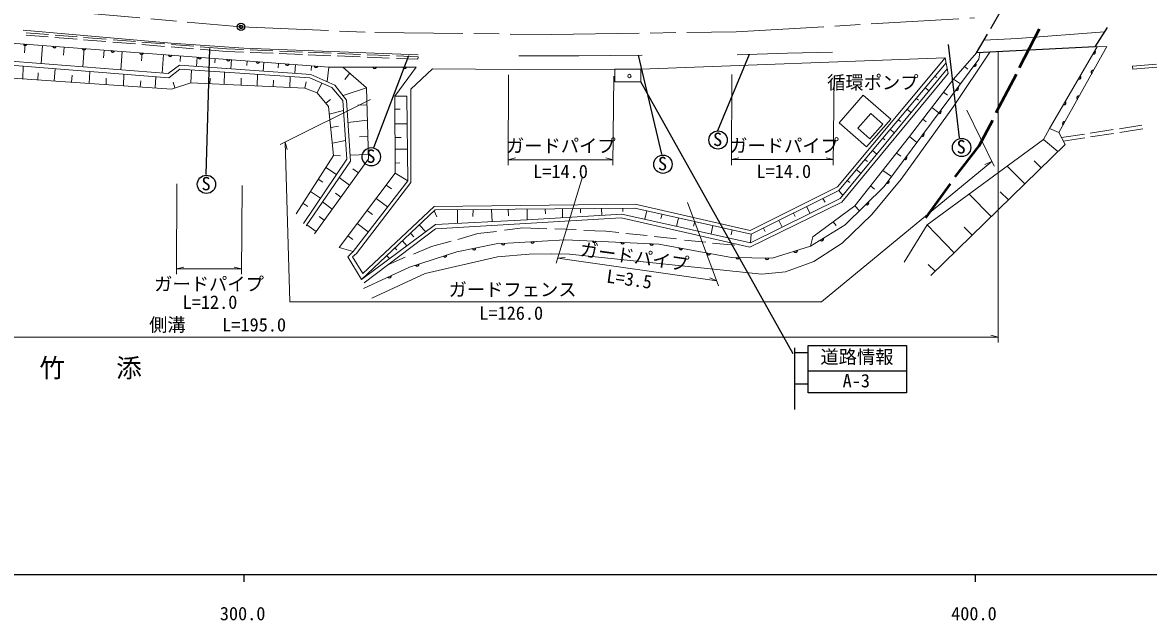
# Model space of a CAD drawing. Units: millimetres, scale not verified. Extents: x 40000 to 680000, y 20000 to 380000.
# Drawn here: x 337747 to 491714, y 198715 to 280518 of the extents above; entities that cross this region are included whole.
import ezdxf
from ezdxf.enums import TextEntityAlignment as Align

# ---------------------------------------------------------------- set-up
doc = ezdxf.new("R2010")
doc.units = ezdxf.units.MM
doc.header["$LTSCALE"] = 1000
doc.header["$PDMODE"] = 32
doc.header["$PDSIZE"] = 500
doc.linetypes.add('CHAIN', pattern=[18.5, 12, -1.5, 3.5, -1.5])
for name, color, linetype, lineweight in [('M-BGD', 7, 'Continuous', 13), ('M-BMK', 2, 'CHAIN', 13), ('M-BMK-SRVR', 3, 'Continuous', 25), ('M-STR-HTXT', 7, 'Continuous', 13), ('M-STR-STR1', 1, 'Continuous', 25), ('M-STR-STRC', 7, 'Continuous', 13), ('M-TTL-BAND', 7, 'Continuous', 25)]:
    doc.layers.add(name, color=color, linetype=linetype, lineweight=lineweight)
doc.layers.add('M-BMK-HTXT', color=7, linetype='Continuous')
doc.styles.add('ＭＳ ゴシック', font='')
doc.styles.get('ＭＳ ゴシック').set_extended_font_data('MS Gothic')

msp = doc.modelspace()

# ---------------------------------------------------------------- linework, layer by layer
at = {"layer": 'M-BGD'}
for p, q in [((302242, 280278), (379652, 274428)), ((274691, 280065), (357669, 273538)), ((357737, 272969), (274697, 279508)), ((358092, 277684), (337840, 279450)), ((338238, 278796), (341266, 278549)), ((338252, 279126), (341287, 278879)), ((342217, 278804), (345239, 278558)), ((473792, 278340), (485699, 279232)), ((338114, 277567), (338022, 276350)), ((340490, 277388), (340302, 274903)), ((342182, 278475), (345211, 278229)), ((343430, 277166), (343345, 276041)), ((346081, 278158), (349154, 277908)), ((346108, 278487), (349192, 278236)), ((350102, 277831), (353176, 277580)), ((350128, 278160), (353210, 277909)), ((354057, 277509), (357174, 277255)), ((354072, 277839), (357190, 277586)), ((358083, 277181), (361141, 276933)), ((368018, 277011), (358092, 277684)), ((358100, 277512), (361184, 277261)), ((362057, 277190), (365624, 276899)), ((469210, 278092), (473792, 278340)), ((484710, 277204), (478199, 266033)), ((479454, 265477), (486021, 277223)), ((486021, 277223), (484414, 277200)), ((346176, 276958), (345987, 274456)), ((348916, 276751), (348836, 275684)), ((351365, 276566), (351175, 274048)), ((354115, 276358), (354034, 275289)), ((357045, 276137), (356853, 273601)), ((359353, 275962), (359295, 275190)), ((361626, 275790), (361530, 274516)), ((362031, 276860), (365610, 276569)), ((364095, 275604), (364049, 274984)), ((365610, 276569), (367948, 276473)), ((365624, 276899), (367944, 276804)), ((391856, 276117), (368018, 277011)), ((368860, 276767), (371995, 276638)), ((368870, 276435), (372008, 276306)), ((372860, 276271), (376011, 276142)), ((372900, 276601), (376022, 276473)), ((376800, 276109), (379924, 275981)), ((376813, 276440), (379938, 276312)), ((380791, 275946), (383926, 275817)), ((380807, 276276), (383942, 276147)), ((384873, 275778), (387894, 275654)), ((384896, 276108), (387921, 275984)), ((388866, 275614), (391817, 275493)), ((388883, 275944), (391830, 275823)), ((391830, 275823), (391817, 275493)), ((405618, 275979), (413798, 275979)), ((413798, 275979), (422484, 276042)), ((463925, 275682), (422306, 274134)), ((435480, 276116), (442357, 276326)), ((442357, 276326), (448512, 276480)), ((449177, 258038), (463925, 275682)), ((463925, 275682), (464318, 273537)), ((465058, 269045), (470040, 276466)), ((468215, 276373), (465062, 272770)), ((468520, 275511), (468642, 276395)), ((358100, 271412), (302157, 275244)), ((337784, 272804), (337846, 274535)), ((342097, 272508), (342220, 274191)), ((357669, 273538), (359216, 274676)), ((359265, 274132), (357737, 272969)), ((359216, 274676), (377158, 273428)), ((377029, 272955), (359265, 274132)), ((366313, 275436), (366219, 274190)), ((368445, 275275), (368398, 274643)), ((370753, 275101), (370661, 273881)), ((372761, 274949), (372712, 274308)), ((375072, 274774), (374982, 273580)), ((377260, 274609), (377211, 273968)), ((379652, 274428), (379387, 272437)), ((379652, 274428), (391571, 274407)), ((384776, 271583), (381554, 274425)), ((391571, 274407), (388650, 270436)), ((393793, 274185), (390849, 271381)), ((405584, 274082), (393793, 274185)), ((418725, 274117), (405584, 274082)), ((422306, 274134), (418725, 274117)), ((418725, 274117), (418726, 272388)), ((422278, 272407), (422306, 274134)), ((449373, 257554), (464052, 274990)), ((449564, 256438), (464204, 274161)), ((455561, 258082), (468520, 275511)), ((466577, 274501), (467025, 274154)), ((492812, 274840), (489519, 274548)), ((489519, 274548), (489556, 274126)), ((492850, 274418), (489556, 274126)), ((339847, 272662), (339888, 273655)), ((344458, 272346), (344536, 273297)), ((346850, 272183), (346933, 273819)), ((349164, 272024), (349204, 272898)), ((351538, 271862), (351621, 273450)), ((353852, 271703), (353915, 272540)), ((355891, 271563), (355971, 273108)), ((360775, 272260), (360854, 274027)), ((363362, 272137), (363399, 272898)), ((365309, 272043), (365350, 273729)), ((367667, 271931), (367668, 272898)), ((369832, 271827), (369892, 273428)), ((372024, 271722), (372064, 272625)), ((374315, 271613), (374342, 273133)), ((380048, 271628), (377029, 272955)), ((377158, 273428), (380467, 271956)), ((382519, 273574), (381802, 272742)), ((464318, 273537), (449799, 255958)), ((465062, 272770), (459039, 264915)), ((462515, 273165), (462789, 272977)), ((465062, 272770), (466002, 272125)), ((360775, 272260), (358100, 271412)), ((358580, 271564), (358352, 272351)), ((376372, 271514), (360775, 272260)), ((376372, 271514), (376536, 272425)), ((378051, 270920), (376372, 271514)), ((378051, 270920), (378686, 272226)), ((381541, 269852), (380048, 271628)), ((380467, 271956), (382065, 269895)), ((384776, 271583), (381582, 270518)), ((385076, 261879), (384776, 271583)), ((390849, 271381), (390833, 258640)), ((418726, 272388), (422278, 272407)), ((461183, 271583), (461738, 271176)), ((379586, 269027), (378051, 270920)), ((379230, 269466), (379859, 269985)), ((382095, 261826), (381541, 269852)), ((382065, 269895), (382574, 261552)), ((388650, 270436), (388708, 259886)), ((390319, 270431), (388650, 270436)), ((390444, 258876), (390319, 270431)), ((452700, 270578), (449407, 266816)), ((452700, 270578), (456462, 267284)), ((459946, 270114), (460256, 269892)), ((463692, 270982), (464214, 270579)), ((380291, 262319), (379586, 269027)), ((379696, 267977), (381636, 268467)), ((384848, 269273), (383591, 269206)), ((388660, 268661), (389369, 268665)), ((453735, 268078), (451956, 266046)), ((453735, 268078), (455390, 266629)), ((457894, 259084), (465058, 269045)), ((458708, 268642), (459267, 268184)), ((462079, 268879), (463045, 268147)), ((384913, 267169), (382253, 266817)), ((388671, 266670), (390359, 266679)), ((453168, 263523), (449407, 266816)), ((456462, 267284), (453168, 263523)), ((455390, 266629), (453611, 264597)), ((457495, 267201), (457836, 266958)), ((460852, 267279), (461305, 266931)), ((490810, 266467), (487748, 265994)), ((379887, 266160), (380959, 266337)), ((384982, 264915), (383816, 264867)), ((451561, 255420), (459039, 264915)), ((451956, 266046), (453611, 264597)), ((456380, 265878), (456977, 265411)), ((459039, 264915), (460053, 264124)), ((478199, 266033), (477338, 264502)), ((478199, 266033), (479454, 265477)), ((480313, 263829), (479454, 265477)), ((482952, 265254), (479822, 264771)), ((486890, 265862), (483742, 265376)), ((486922, 265353), (483797, 264870)), ((490941, 265973), (487809, 265490)), ((380112, 264023), (381919, 264373)), ((388681, 264806), (389523, 264810)), ((455390, 264701), (455677, 264481)), ((461429, 252820), (477338, 264502)), ((461975, 245928), (480313, 263829)), ((477338, 264502), (479327, 262866)), ((483032, 264752), (480070, 264295)), ((375149, 254338), (380291, 262319)), ((376156, 253026), (382095, 261826)), ((377663, 251606), (385076, 261879)), ((380291, 262319), (381212, 262299)), ((385058, 262454), (382524, 262372)), ((388690, 263180), (390397, 263189)), ((452930, 261779), (453273, 261504)), ((453969, 263013), (454588, 262520)), ((457250, 262644), (457861, 262218)), ((382574, 261552), (376518, 252721)), ((379239, 260686), (380682, 259732)), ((383681, 259947), (382933, 260487)), ((388700, 261297), (389354, 261300)), ((451763, 260393), (452405, 259877)), ((455398, 260291), (456565, 259433)), ((472379, 260860), (474785, 258432)), ((476102, 261591), (477059, 260653)), ((378197, 259069), (378824, 258672)), ((388708, 259886), (381034, 249761)), ((382480, 258282), (381044, 259318)), ((382940, 249185), (390444, 258876)), ((388708, 259886), (390444, 258876)), ((450520, 258917), (450862, 258634)), ((453906, 254262), (457894, 259084)), ((377109, 257380), (378503, 256503)), ((381296, 256641), (380531, 257193)), ((390833, 258640), (383402, 248925)), ((387485, 258273), (388184, 257743)), ((437267, 252065), (449177, 258038)), ((437407, 251564), (449373, 257554)), ((449373, 257554), (449912, 256859)), ((450240, 252846), (455561, 258082)), ((453724, 258167), (454243, 257725)), ((471447, 257376), (472566, 256266)), ((376099, 255812), (376763, 255357)), ((380110, 254998), (378750, 255979)), ((386110, 256458), (387661, 255283)), ((394040, 255328), (421522, 255654)), ((421522, 255654), (437267, 252065)), ((449799, 255958), (437223, 249789)), ((437293, 250396), (449564, 256438)), ((447197, 256465), (447506, 255931)), ((467196, 257054), (470206, 253963)), ((384120, 245341), (394169, 254888)), ((384285, 246177), (394040, 255328)), ((384871, 254823), (385625, 254252)), ((394052, 254777), (394384, 253941)), ((394169, 254888), (421469, 255121)), ((397244, 254915), (397241, 253023)), ((399360, 254933), (399333, 253997)), ((401884, 254954), (401954, 253268)), ((404155, 254974), (404183, 254067)), ((406763, 254996), (406766, 253519)), ((406766, 253519), (419696, 254291)), ((409230, 255017), (409245, 254333)), ((411600, 255037), (411604, 253807)), ((414067, 255058), (414067, 254488)), ((416927, 255083), (416942, 254126)), ((419696, 254291), (437293, 250396)), ((419857, 255108), (419858, 254656)), ((421469, 255121), (437407, 251564)), ((423116, 254754), (422844, 253594)), ((425207, 254287), (425051, 253696)), ((443168, 254448), (443413, 253996)), ((444943, 255337), (445452, 254413)), ((451561, 255420), (445832, 251221)), ((449847, 250316), (453906, 254262)), ((451561, 255420), (452201, 254775)), ((377894, 251926), (376608, 252854)), ((379011, 253474), (378291, 253994)), ((383500, 253014), (385015, 251866)), ((384120, 245341), (394238, 252867)), ((391996, 252824), (392905, 251875)), ((394238, 252867), (406766, 253519)), ((419621, 253789), (394241, 252308)), ((437223, 249789), (419621, 253789)), ((427463, 253784), (427195, 252631)), ((429690, 253286), (429521, 252639)), ((432165, 252734), (431902, 251589)), ((441153, 253439), (441634, 252533)), ((445488, 249902), (450240, 252846)), ((448607, 253255), (449002, 252749)), ((458316, 247730), (461429, 252820)), ((465133, 249010), (461429, 252820)), ((467589, 251407), (466497, 252542)), ((382233, 251343), (382926, 250818)), ((394241, 252308), (384447, 244896)), ((390803, 251690), (391271, 251221)), ((397284, 250835), (399989, 251635)), ((399989, 251635), (402541, 251915)), ((403673, 252115), (406169, 252423)), ((406169, 252423), (409435, 252297)), ((410515, 252311), (413459, 252185)), ((414501, 252082), (417504, 251993)), ((417504, 251993), (419298, 251811)), ((420266, 251671), (423154, 251362)), ((424141, 251229), (427179, 250939)), ((434807, 252144), (434643, 251489)), ((437407, 251564), (437293, 250396)), ((439075, 252399), (439309, 251940)), ((445832, 251221), (445488, 249902)), ((381034, 249761), (382940, 249185)), ((388661, 249655), (388916, 249398)), ((389689, 250631), (390315, 249949)), ((391199, 248807), (393652, 249854)), ((393652, 249854), (396344, 250611)), ((397140, 249166), (402503, 250238)), ((402503, 250238), (411966, 250806)), ((411966, 250806), (424773, 250196)), ((424773, 250196), (434699, 248387)), ((428262, 250730), (431206, 250487)), ((432118, 250346), (435137, 250047)), ((440272, 248282), (445488, 249902)), ((445949, 247834), (449847, 250316)), ((382940, 249185), (382228, 248481)), ((382228, 248481), (384120, 245341)), ((383402, 248925), (382869, 248448)), ((382869, 248448), (384285, 246177)), ((387553, 248602), (387960, 248197)), ((387723, 247375), (390091, 248410)), ((390684, 247063), (397140, 249166)), ((392803, 246187), (402698, 248441)), ((402698, 248441), (407023, 248823)), ((407023, 248823), (410121, 248879)), ((410121, 248879), (412547, 248823)), ((412547, 248823), (438862, 246096)), ((434699, 248387), (440272, 248282)), ((384396, 244139), (390684, 247063)), ((438862, 246096), (442087, 246432)), ((442087, 246432), (445949, 247834)), ((462542, 246480), (461595, 247399)), ((385527, 242822), (392803, 246187))]:
    msp.add_line(p, q, dxfattribs=at)
at = {"layer": 'M-BGD', "lineweight": 50}
for p, q in [((474056, 274368), (476832, 279667)), ((470870, 268217), (473646, 273453)), ((468567, 263643), (470428, 267176)), ((465286, 259384), (468567, 263643)), ((461259, 253780), (464645, 258427))]:
    msp.add_line(p, q, dxfattribs=at)
at = {"layer": 'M-BGD', "lineweight": 25}
for p, q in [((465857, 264722), (464377, 277523)), ((362858, 259727), (363358, 276964)), ((385769, 263413), (390564, 276021)), ((425180, 262511), (421997, 276038)), ((432841, 265738), (437165, 276167))]:
    msp.add_line(p, q, dxfattribs=at)
at = {"layer": 'M-BGD'}
msp.add_circle((420731, 273197), 232, dxfattribs=at)
at = {"layer": 'M-BGD', "lineweight": 25}
for centre in [(432857, 264445), (385436, 262149), (466157, 263420), (425316, 261131), (362900, 258385)]:
    msp.add_circle(centre, 1250, dxfattribs=at)
for centre, start, end in [((338123, 277623), 188.35842, 342.99765), ((342124, 277321), 188.35842, 342.99765), ((346162, 277016), 188.35842, 342.99765), ((350089, 276719), 188.35842, 342.99765), ((354030, 276421), 188.35842, 342.99765), ((357949, 276125), 188.35842, 342.99765), ((361996, 275819), 188.35842, 342.99765), ((484212, 276461), 252.44197, 47.08121), ((365890, 275524), 188.35842, 342.99765), ((369937, 275219), 188.35842, 342.99765), ((373946, 274916), 188.35842, 342.99765), ((377892, 274617), 188.35842, 342.99765), ((385883, 274473), 192.57929, 347.21852), ((389991, 274466), 192.57929, 347.21852), ((467900, 274771), 246.04751, 40.68674), ((482220, 273044), 252.44197, 47.08121), ((484120, 273708), 73.47166, 228.11089), ((465475, 271510), 246.04751, 40.68674), ((480174, 269533), 252.44197, 47.08121), ((482152, 270189), 73.47166, 228.11089), ((463115, 268336), 246.04751, 40.68674), ((480204, 266704), 73.47166, 228.11089), ((460794, 265214), 246.04751, 40.68674), ((458433, 262039), 246.04751, 40.68674), ((456009, 258779), 246.04751, 40.68674), ((453209, 255846), 237.22385, 31.86309), ((447029, 250923), 224.45732, 19.09655), ((399484, 249692), 203.99032, 358.62955), ((403467, 250352), 196.11401, 350.75325), ((407484, 250593), 196.11401, 350.75325), ((415954, 250672), 189.95407, 344.59331), ((419805, 250489), 189.95407, 344.59331), ((423767, 250300), 189.95407, 344.59331), ((427762, 249709), 182.35417, 336.99341), ((395515, 248695), 210.72252, 5.36175), ((431616, 249006), 182.35417, 336.99341), ((435547, 248428), 191.59946, 346.23869), ((439535, 248352), 191.59946, 346.23869), ((443447, 249327), 209.92911, 4.56834), ((391718, 247459), 210.72252, 5.36175), ((387936, 245847), 217.6133, 12.25253)]:
    msp.add_arc(centre, 256, start, end, dxfattribs=at)
at = {"layer": 'M-BMK'}
for p, q in [((268142, 288743), (367618, 279916)), ((435338, 279254), (467924, 281145)), ((367618, 279916), (385940, 279132)), ((385940, 279132), (410077, 278886)), ((410077, 278886), (435338, 279254))]:
    msp.add_line(p, q, dxfattribs=at)
at = {"layer": 'M-BMK-SRVR'}
msp.add_circle((367618, 279916), 500, dxfattribs=at)
msp.add_point((367618, 279916), dxfattribs=at)
at = {"layer": 'M-STR-HTXT'}
for p, q in [((471140, 276522), (471155, 236742)), ((404217, 273376), (404164, 261006)), ((418590, 273174), (418485, 261006)), ((434744, 273392), (434692, 261022)), ((448720, 273189), (448615, 261022)), ((385323, 270000), (372983, 263818)), ((466869, 268533), (470596, 260855)), ((373642, 264148), (374283, 242304)), ((373642, 264148), (373921, 263156)), ((404167, 261743), (405167, 261993)), ((418492, 261743), (417492, 261993)), ((434695, 261759), (435695, 262009)), ((434695, 261759), (448622, 261759)), ((448622, 261759), (447622, 262009)), ((404167, 261743), (418492, 261743)), ((447005, 242304), (470274, 261518)), ((470274, 261518), (469344, 261074)), ((414329, 259409), (410724, 247577)), ((358846, 258441), (358794, 246071)), ((367792, 258239), (367687, 246071)), ((428698, 255914), (432933, 244507)), ((410939, 248281), (411964, 248388)), ((410939, 248281), (432676, 245198)), ((358797, 246808), (359797, 247058)), ((358797, 246808), (367693, 246808)), ((367693, 246808), (366693, 247058)), ((432676, 245198), (431721, 245586)), ((374283, 242304), (447005, 242304)), ((271464, 237479), (471155, 237479)), ((471155, 237479), (470155, 237729))]:
    msp.add_line(p, q, dxfattribs=at)
at = {"layer": 'M-STR-STR1'}
for p, q in [((470138, 279695), (471627, 282267)), ((468215, 276373), (469686, 278914)), ((484414, 277200), (486100, 279855)), ((484414, 277200), (468215, 276373))]:
    msp.add_line(p, q, dxfattribs=at)
at = {"layer": 'M-STR-STRC', "lineweight": 25}
for p, q in [((443110, 235205), (422278, 272407)), ((443361, 227580), (443361, 236024)), ((445169, 235308), (443361, 235308)), ((445169, 232858), (458625, 232858)), ((445169, 231032), (443361, 231032))]:
    msp.add_line(p, q, dxfattribs=at)
msp.add_lwpolyline([(445169, 236315), (458625, 236315), (458625, 229863), (445169, 229863)], close=True, dxfattribs=at)
at = {"layer": 'M-TTL-BAND'}
for p, q in [((40000, 205000), (579000, 205000)), ((368000, 205000), (368000, 204000)), ((468000, 205000), (468000, 204000))]:
    msp.add_line(p, q, dxfattribs=at)

# ---------------------------------------------------------------- texts
at = {"layer": 'M-BGD', "style": 'ＭＳ ゴシック'}
for s, p in [('循環ポンプ', (447770, 270842)), ('S', (432178, 263072)), ('S', (465478, 262047)), ('S', (384757, 260775)), ('S', (424638, 259758)), ('S', (362221, 257012))]:
    msp.add_text(s, height=1833, dxfattribs=at).set_placement(p, align=Align.BOTTOM_LEFT)
at = {"layer": 'M-BMK-HTXT', "style": 'ＭＳ ゴシック'}
msp.add_text('字\u3000\u3000竹\u3000\u3000添', height=2566, dxfattribs=at).set_placement((329554, 231216), align=Align.BOTTOM_LEFT)
at = {"layer": 'M-STR-HTXT', "style": 'ＭＳ ゴシック'}
for s, p in [('ガードパイプ', (434380, 262210)), ('ガードパイプ', (403853, 262194)), ('L=14.0', (407576, 258679)), ('L=14.0', (438103, 258695)), ('ガードパイプ', (355749, 243284)), ('ガードフェンス', (396009, 242528)), ('L=12.0', (359639, 240799)), ('側溝\u3000\u3000L=195.0', (355054, 237703)), ('L=126.0', (400207, 239303))]:
    msp.add_text(s, height=1833, dxfattribs=at).set_placement(p, align=Align.BOTTOM_LEFT)
for s, p in [('ガードパイプ', (413782, 248099)), ('L=3.5', (417437, 244411))]:
    msp.add_text(s, height=1833, rotation=351.926, dxfattribs=at).set_placement(p, align=Align.BOTTOM_LEFT)
at = {"layer": 'M-STR-STRC', "style": 'ＭＳ ゴシック'}
for s, p in [('道路情報', (446851, 233308)), ('A-3', (449890, 230055))]:
    msp.add_text(s, height=1833, dxfattribs=at).set_placement(p, align=Align.BOTTOM_LEFT)
at = {"layer": 'M-TTL-BAND', "style": 'ＭＳ ゴシック'}
for s, p in [('300.0', (367844, 198195)), ('400.0', (467844, 198195))]:
    msp.add_text(s, height=1833, dxfattribs=at).set_placement(p, align=Align.BOTTOM_CENTER)

doc.saveas('drawing.dxf')
